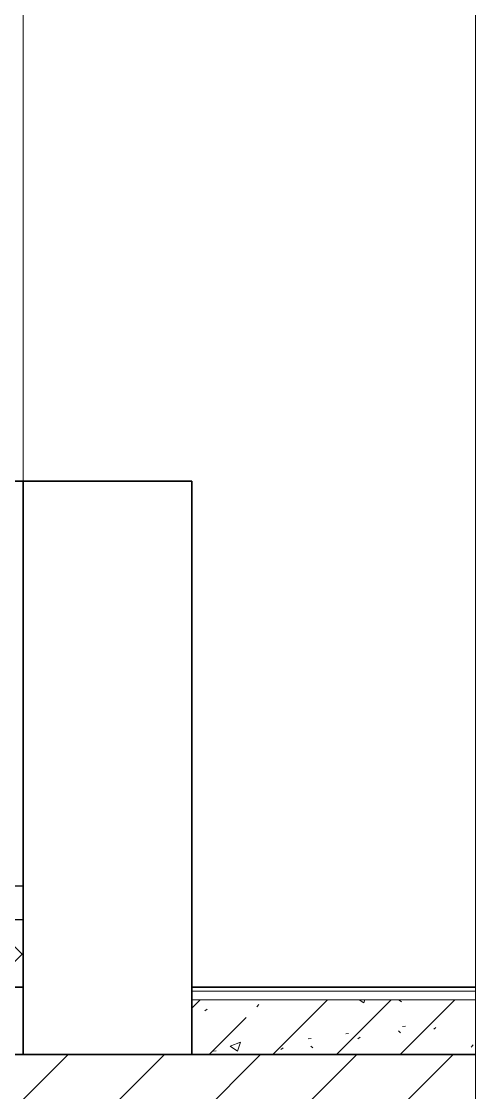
# Model space of a CAD drawing. Header units: millimetres. Extents: x 3914 to 443608, y -156176 to 78197.
# Drawn here: x 438002 to 438541, y 1772 to 3042 of the extents above; entities that cross this region are included whole.
import ezdxf

# ---------------------------------------------------------------- set-up
doc = ezdxf.new("R2010")
doc.units = ezdxf.units.MM
for name, color, linetype, lineweight in [('A-DETL-GENF', 7, 'Continuous', 9), ('A-FLOR-1', 7, 'Continuous', 35), ('A-FLOR-MCUT', 7, 'Continuous', 5), ('A-FLOR-PATT-1', 7, 'Continuous', 5), ('A-ROOF-1', 7, 'Continuous', 25), ('A-ROOF-PATT-1', 7, 'Continuous', 5), ('A-WALL-1', 7, 'Continuous', 35), ('I-WALL', 7, 'Continuous', 5), ('I-WALL-1', 7, 'Continuous', 35)]:
    doc.layers.add(name, color=color, linetype=linetype, lineweight=lineweight)
pattern_1 = [(45, (431356.45, 2643.2), (-70.7107, 70.7107), []), (135, (431356.45, 2643.2), (-70.7107, -70.7107), [])]

# ---------------------------------------------------------------- blocks, each defined once
blk = doc.blocks.new('DET_L_Линия разрыва - М100-35794277-АР2_Фасад в А-Г копия 1')
at = {"layer": 'A-DETL-GENF'}
blk.add_line((10936.1, 7470), (10936.1, 0), dxfattribs=at)

msp = doc.modelspace()

# ---------------------------------------------------------------- hatches: boundary and pattern name
at = {"layer": 'A-FLOR-PATT-1'}
h = msp.add_hatch(dxfattribs=at)
h.set_pattern_fill('FP_90', color=256, style=0, pattern_type=2)
h.set_pattern_definition([(45, (431356.45, 2643.2), (-75.4342, 75.4342), [106.68, -17.78, 3.556, -17.78]), (45, (431356.45, 2718.58), (-75.4342, 75.4342), []), (50, (431356.45, 2643.2), (127.5292, -11.1576), [13.335, -146.685]), (355, (431356.45, 2643.2), (-24.6697, 133.74), [10.668, -117.348]), (100.451, (431367.07, 2642.27), (102.8597, 122.5818), [11.333, -124.663]), (46.184, (431356.45, 2678.76), (189.755, -29.4304), [20.003, -220.028]), (96.636, (431372.26, 2676.3), (166.182, 173.1996), [17, -186.995]), (351.184, (431356.45, 2678.76), (166.184, 173.1976), [16.002, -176.022]), (21, (431374.23, 2669.87), (106.1303, -71.586), [13.335, -146.685]), (326, (431374.23, 2669.87), (43.2619, 128.9318), [10.668, -117.348]), (71.451, (431383.07, 2663.9), (149.392, 57.345), [11.333, -124.663]), (37.5, (431356.446, 2643.2), (2.16223, 59.18836), [3.353, -112.573, 3.353, -115.773, -117.792]), (37.5, (431356.446, 2643.2), (2.16223, 59.18836), [-235.052, 3.353, -114.44]), (7.5, (431356.446, 2643.2), (46.77386, 70.12615), [3.353, -64.567, 3.353, -109.906, -44.895]), (7.5, (431356.446, 2643.2), (46.77386, 70.12615), [-181.178, 3.353, -41.542]), (327.5, (431316.797, 2643.2), (94.91367, -4.0101), [3.353, -41.097, 3.353, -135.331, -184.023]), (327.5, (431316.797, 2643.2), (94.91367, -4.0101), [-183.134, 3.353, -180.67]), (317.5, (431299.02, 2643.2), (103.6906, 17.7988), [3.353, -54.432, 3.353, -88.748, -130.683]), (317.5, (431299.02, 2643.2), (103.6906, 17.7988), [-149.885, 3.353, -127.33])])
h.paths.add_polyline_path([(438204.4, 1817.2), (438540.5, 1817.2), (438540.5, 1882.2), (438204.4, 1882.2)], flags=0)
h = msp.add_hatch(dxfattribs=at)
h.set_pattern_fill('FP_88', color=256, style=0, pattern_type=2)
h.set_pattern_definition([(45, (431356.45, 2643.2), (-114.0493, 114.0493), []), (45, (431470.5, 2643.2), (-114.0493, 114.0493), [201.612, -40.322, 6.706, -33.617])])
h.paths.add_polyline_path([(435254.4, 1597.2), (438540.5, 1597.2), (438540.5, 1817.2), (433604.4, 1817.2), (433604.4, 1597.2), (435248.6, 1597.2)], flags=0)
at = {"layer": 'A-ROOF-PATT-1'}
h = msp.add_hatch(dxfattribs=at)
h.set_pattern_fill('FP_87', color=256, style=0, pattern_type=2)
h.set_pattern_definition(pattern_1)
h.paths.add_polyline_path([(435598.4, 1977.2), (438004.4, 1977.2), (437854.4, 2017.2), (433854.4, 2017.2), (433854.4, 1977.2), (435303.9, 1977.2)], flags=0)
h = msp.add_hatch(dxfattribs=at)
h.set_pattern_fill('FP_87', color=256, style=0, pattern_type=2)
h.set_pattern_definition(pattern_1)
h.paths.add_polyline_path([(435254.4, 1817.2), (438004.4, 1817.2), (438004.4, 1977.2), (433854.4, 1977.2), (433854.4, 1817.2), (435252.9, 1817.2)], flags=0)

# ---------------------------------------------------------------- linework, layer by layer
at = {"layer": 'A-FLOR-1'}
for p, q in [((438540.5, 1897.2), (438204.4, 1897.2)), ((438204.4, 1897.2), (438204.4, 1817.2)), ((433854.4, 1817.2), (438540.5, 1817.2))]:
    msp.add_line(p, q, dxfattribs=at)
at = {"layer": 'A-FLOR-MCUT'}
for p, q in [((438540.5, 1892.2), (438204.4, 1892.2)), ((438540.5, 1882.2), (438204.4, 1882.2))]:
    msp.add_line(p, q, dxfattribs=at)
at = {"layer": 'A-ROOF-1'}
for p, q in [((433854.4, 2017.2), (438004.4, 2017.2)), ((433854.4, 1977.2), (438004.4, 1977.2))]:
    msp.add_line(p, q, dxfattribs=at)
at = {"layer": 'A-WALL-1'}
for p, q in [((438204.4, 2497.2), (438004.4, 2497.2)), ((438204.4, 1817.2), (438204.4, 2497.2)), ((438004.4, 1897.2), (438004.4, 1817.2))]:
    msp.add_line(p, q, dxfattribs=at)
at = {"layer": 'I-WALL'}
msp.add_line((438004.4, 5197.2), (438004.4, 2497.2), dxfattribs=at)
at = {"layer": 'I-WALL-1'}
for p, q in [((438004.4, 2497.2), (437834.4, 2497.2)), ((438004.4, 1897.2), (438004.4, 2497.2)), ((437854.4, 1897.2), (438004.4, 1897.2))]:
    msp.add_line(p, q, dxfattribs=at)

# ---------------------------------------------------------------- block references
at = {"layer": 'A-DETL-GENF'}
msp.add_blockref('DET_L_Линия разрыва - М100-35794277-АР2_Фасад в А-Г копия 1', (427604.4, -2302.8), dxfattribs=at)

doc.saveas('drawing.dxf')
